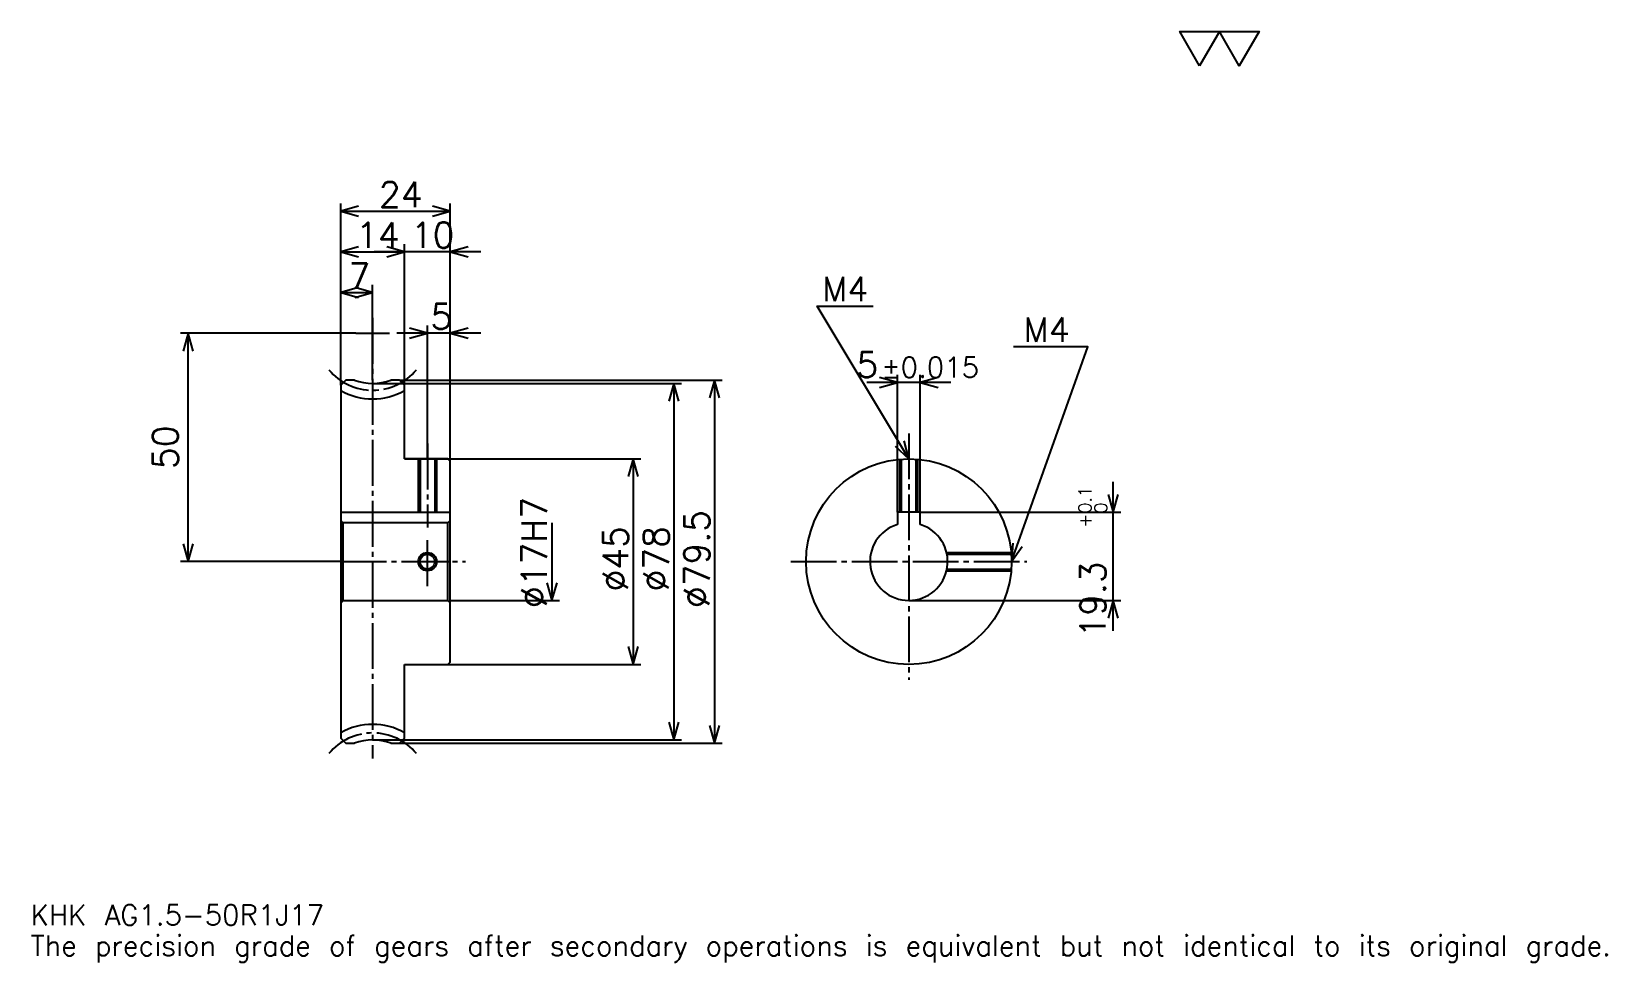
# Model space of a CAD drawing. Extents: x 11 to 356, y 4 to 208.
import ezdxf

# ---------------------------------------------------------------- set-up
doc = ezdxf.new("R2010")
doc.units = 0
doc.linetypes.add('DASHDOT', pattern=[13.354838, 10.016129, -1.112903, 1.112903, -1.112903])
doc.layers.get('0').update_dxf_attribs({"linetype": 'CONTINUOUS'})
doc.layers.add('DASHDOT', color=6, linetype='DASHDOT')
doc.styles.add('KANJI', font='TXT', dxfattribs={"bigfont": 'BIGFONT'})

msp = doc.modelspace()

# ---------------------------------------------------------------- linework, layer by layer
at = {"color": 5}
for p, q in [((79.016136, 131.564514), (79.016136, 170.193542)), ((103.016136, 131.564514), (103.016136, 170.193542)), ((79.016136, 168.524185), (103.016136, 168.524185)), ((79.016136, 159.620972), (93.016136, 159.620972)), ((109.693558, 159.620972), (86.338715, 159.620972)), ((93.016136, 131.564514), (93.016136, 161.290314)), ((86.016136, 131.564514), (86.016136, 152.387085)), ((79.016136, 150.717743), (86.016136, 150.717743)), ((82.354843, 141.814514), (43.959682, 141.814514)), ((45.62904, 91.814514), (45.62904, 141.814514)), ((109.693558, 141.814514), (91.338715, 141.814514)), ((98.016136, 131.564514), (98.016136, 143.483871)), ((79.016136, 130.451614), (79.016136, 131.564514)), ((91.903229, 131.564514), (103.016136, 131.564514)), ((93.016136, 130.451614), (93.016136, 131.564514)), ((98.016136, 114.314514), (98.016136, 131.564514)), ((98.016136, 114.314514), (98.016136, 131.564514)), ((103.016136, 131.564514), (162.556458, 131.564514)), ((103.016136, 113.814514), (103.016136, 131.564514)), ((160.887115, 131.564514), (160.887115, 52.064514)), ((200.919373, 102.614517), (200.919373, 132.677429)), ((205.919373, 102.614517), (205.919373, 132.677429)), ((86.016136, 130.814514), (103.016136, 130.814514)), ((103.016136, 130.814514), (153.653229, 130.814514)), ((151.983887, 130.814514), (151.983887, 52.814514)), ((212.596771, 131.008057), (194.241943, 131.008057)), ((93.016136, 114.314514), (103.016136, 114.314514)), ((103.016136, 114.314514), (144.75, 114.314514)), ((143.080658, 114.314514), (143.080658, 69.314514)), ((248.177429, 76.637093), (248.177429, 109.291931)), ((125.2742, 100.314514), (125.2742, 83.314514)), ((205.919373, 102.614517), (249.846771, 102.614517)), ((79.016136, 91.814514), (43.959686, 91.814514)), ((103.016136, 83.314514), (126.943558, 83.314514)), ((203.419373, 83.314514), (249.846771, 83.314514)), ((93.016136, 69.314514), (103.016136, 69.314514)), ((103.016136, 69.314514), (144.75, 69.314514)), ((86.016136, 52.814514), (103.016136, 52.814514)), ((91.903229, 52.064514), (103.016136, 52.064514)), ((103.016136, 52.814514), (153.653229, 52.814514)), ((103.016136, 52.064514), (162.556458, 52.064514))]:
    msp.add_line(p, q, dxfattribs=at)
at = {"color": 4}
for p, q in [((79.016136, 102.614517), (103.016136, 102.614517)), ((103.016136, 100.814514), (102.516136, 100.314514)), ((79.016136, 82.814514), (79.516136, 83.314514)), ((103.016136, 82.814514), (102.516136, 83.314514))]:
    msp.add_line(p, q, dxfattribs=at)
at = {"color": 7}
msp.add_lwpolyline([(267.096771, 200.322586), (262.756439, 207.84581), (280.117737, 207.84581), (275.777405, 200.322586), (271.437103, 207.84581), (267.096771, 200.322586)], dxfattribs=at)
at = {"color": 5}
for points in [[(82.911301, 169.637085), (79.016136, 168.524185), (82.911301, 167.411285)], [(99.120972, 167.411285), (103.016136, 168.524185), (99.120972, 169.637085)], [(82.911301, 160.733856), (79.016136, 159.620972), (82.911301, 158.508057)], [(89.120972, 158.508057), (93.016136, 159.620972), (89.120972, 160.733856)], [(89.120972, 158.508057), (93.016136, 159.620972), (89.120972, 160.733856)], [(106.911301, 160.733856), (103.016136, 159.620972), (106.911301, 158.508057)], [(82.911301, 151.830643), (79.016136, 150.717743), (82.911301, 149.604828)], [(82.120972, 149.604828), (86.016136, 150.717743), (82.120972, 151.830643)], [(203.419373, 114.314514), (183.3871, 147.701614), (195.629028, 147.701614)], [(46.741943, 137.919357), (45.62904, 141.814514), (44.516136, 137.919357)], [(94.120972, 140.701614), (98.016136, 141.814514), (94.120972, 142.927414)], [(106.911301, 142.927414), (103.016136, 141.814514), (106.911301, 140.701614)], [(225.919373, 91.814514), (242.612915, 138.798386), (226.364532, 138.798386)], [(162, 127.669357), (160.887115, 131.564514), (159.7742, 127.669357)], [(197.0242, 129.895157), (200.919373, 131.008057), (197.0242, 132.120972)], [(209.814514, 132.120972), (205.919373, 131.008057), (209.814514, 129.895157)], [(153.096771, 126.919357), (151.983887, 130.814514), (150.870972, 126.919357)], [(200.461014, 117.082001), (203.419373, 114.314514), (202.369629, 118.227173)], [(144.193542, 110.419357), (143.080658, 114.314514), (141.967743, 110.419357)], [(247.064514, 106.509674), (248.177429, 102.614517), (249.290314, 106.509674)], [(44.516136, 95.709679), (45.62904, 91.814514), (46.741943, 95.709679)], [(226.174774, 95.857483), (225.919373, 91.814514), (228.272125, 95.112282)], [(124.161301, 87.209679), (125.2742, 83.314514), (126.3871, 87.209679)], [(249.290314, 79.419357), (248.177429, 83.314514), (247.064514, 79.419357)], [(141.967743, 73.209671), (143.080658, 69.314514), (144.193542, 73.209671)], [(150.870972, 56.709675), (151.983887, 52.814514), (153.096771, 56.709675)], [(159.7742, 55.959675), (160.887115, 52.064514), (162, 55.959675)]]:
    msp.add_lwpolyline(points, dxfattribs=at)
at = {"color": 4}
for points in [[(82.023956, 131.564514), (80.129036, 131.564514), (79.016136, 130.451614), (79.016136, 82.814514)], [(93.016136, 114.314514), (93.016136, 130.451614), (91.903229, 131.564514), (90.008316, 131.564514)], [(93.016136, 69.314514), (102.516136, 69.314514), (103.016136, 69.814514), (103.016136, 113.814514), (102.516136, 114.314514), (93.016136, 114.314514)], [(96.016136, 114.314514), (96.016136, 102.614517)], [(96.396133, 114.314514), (96.396133, 102.614517)], [(99.636139, 114.314514), (99.636139, 102.614517)], [(100.016136, 114.314514), (100.016136, 102.614517)], [(201.419373, 102.614517), (201.419373, 114.225449)], [(201.799362, 102.614517), (201.799362, 114.256119)], [(205.039368, 102.614517), (205.039368, 114.256119)], [(205.419373, 102.614517), (205.419373, 114.225449)], [(79.016136, 100.814514), (79.516136, 100.314514), (79.516136, 83.314514), (102.516136, 83.314514), (102.516136, 100.314514), (79.516136, 100.314514)], [(205.919373, 99.938553), (205.919373, 102.614517), (200.919373, 102.614517), (200.919373, 99.938553)], [(211.680725, 93.814514), (225.830292, 93.814514)], [(211.76355, 93.434517), (225.860962, 93.434517)], [(211.680725, 89.814514), (225.830292, 89.814514)], [(211.76355, 90.194511), (225.860962, 90.194511)], [(79.016136, 82.814514), (79.016136, 53.177418), (80.129036, 52.064514), (82.023956, 52.064514)], [(90.008316, 52.064514), (91.903229, 52.064514), (93.016136, 53.177418), (93.016136, 69.314514)]]:
    msp.add_lwpolyline(points, dxfattribs=at)
for centre, radius in [((203.419373, 91.814514), 22.5), ((98.016136, 91.814514), 1.62)]:
    msp.add_circle(centre, radius, dxfattribs=at)
at = {"color": 7}
msp.add_circle((98.016136, 91.814514), 2, dxfattribs=at)
at = {"color": 4}
for centre, radius, start, end in [((86.016136, 141.814514), 11, 248.72003407, 291.27996593), ((86.016136, 141.814514), 14.375, 240.85925873, 299.14074127), ((203.419373, 91.814514), 8.5, 107.10463483, 72.89536517), ((86.016136, 41.814514), 14.375, 60.85925873, 119.14074127), ((86.016136, 41.814514), 11, 68.72003407, 111.27996593)]:
    msp.add_arc(centre, radius, start, end, dxfattribs=at)
at = {"layer": 'DASHDOT', "color": 7}
for p, q in [((86.016136, 145.153229), (86.016136, 48.725803)), ((82.354843, 141.814514), (89.677429, 141.814514)), ((203.419373, 119.879028), (203.419373, 65.975807)), ((79.016136, 91.814514), (106.354843, 91.814514)), ((177.580658, 91.814514), (229.258057, 91.814514))]:
    msp.add_line(p, q, dxfattribs=at)
for points in [[(98.016136, 117.653229), (98.016136, 99.275803)], [(98.016136, 86.475807), (98.016136, 97.153221)], [(92.677429, 91.814514), (103.354843, 91.814514)]]:
    msp.add_lwpolyline(points, dxfattribs=at)
for centre, start, end in [((86.016136, 141.814514), 219.99999247, 320.00000753), ((86.016136, 41.814514), 39.99999247, 140.00000753)]:
    msp.add_arc(centre, 12.5, start, end, dxfattribs=at)

# ---------------------------------------------------------------- texts
at = {"color": 7, "style": 'KANJI'}
for s, height, p in [('24', 5.564516, (87.3992, 169.414505)), ('14', 5.564516, (82.3992, 160.511292)), ('10', 5.564516, (94.3992, 160.511292)), ('7', 5.564516, (80.707672, 151.608063)), ('M4', 5.341936, (184.5, 148.814514)), ('5', 5.564516, (98.707672, 142.704834)), ('M4', 5.341936, (228.590332, 139.911285)), ('5', 5.564516, (191.933105, 132.120972)), ('%%p0.015', 4.451613, (197.441284, 132.120972)), ('KHK AG1.5-50R1J17', 4.451613, (11.129032, 12.241936)), ('The precision grade of gears after secondary operations is equivalent but not identical to its original grade.', 4.451613, (11.129032, 5.564516))]:
    msp.add_text(s, height=height, dxfattribs=at).set_placement(p)
for s, height, p in [('50', 5.564516, (43.403233, 112.084671)), ('0.1', 2.782258, (243.391937, 102.369644)), ('%%c17H7', 5.564516, (124.161301, 81.659271)), ('0', 2.782258, (246.841949, 102.369644)), ('%%c79.5', 5.564516, (159.7742, 81.659271)), ('+', 2.782258, (243.391937, 99.253517)), ('%%c45', 5.564516, (141.967743, 85.276207)), ('%%c78', 5.564516, (150.870972, 85.276207)), ('19.3', 5.564516, (246.508057, 75.168091))]:
    msp.add_text(s, height=height, rotation=90, dxfattribs=at).set_placement(p)

doc.saveas('drawing.dxf')
